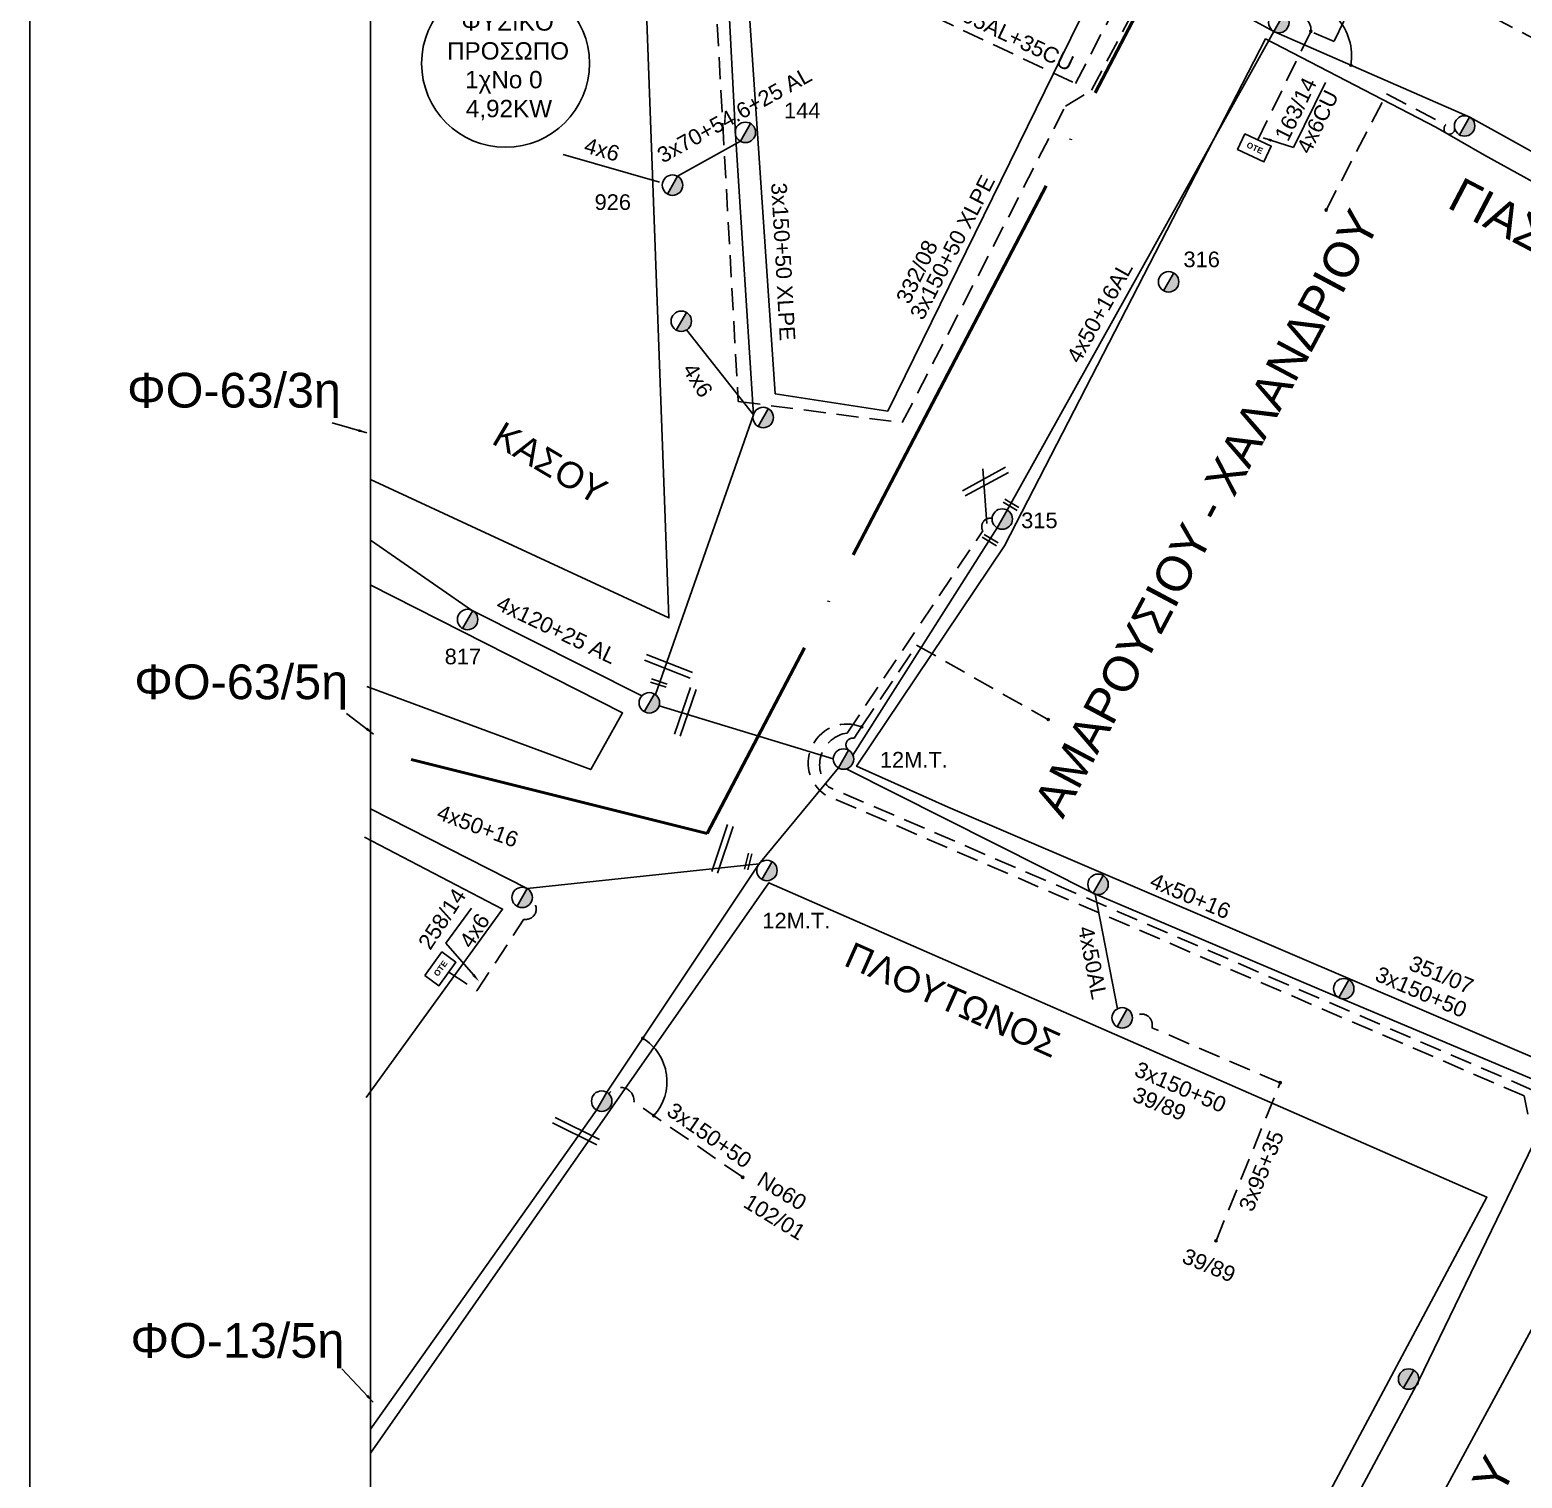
# Model space of a CAD drawing. Header units: millimetres. Extents: x 4998 to 7216, y 1887 to 2914.
# Drawn here: x 4997.9 to 5169.8, y 2149.7 to 2316.6 of the extents above; entities that cross this region are included whole.
import ezdxf
from ezdxf import colors
from ezdxf.entities.mleader import LeaderData, LeaderLine
from ezdxf.enums import TextEntityAlignment as Align
from ezdxf.math import Vec2, Vec3

# ---------------------------------------------------------------- set-up
doc = ezdxf.new("R2010")
doc.units = ezdxf.units.MM
doc.linetypes.add('ACAD_ISO04W100', pattern=[30, 24, -3, 0, -3])
doc.linetypes.add('DASHED', pattern=[19.05, 12.7, -6.35])
for name, color, linetype, lineweight in [('3x150+50', 7, 'Continuous', 30), ('3x150+50 XLPE', 7, 'SYN_LINE', 30), ('3x70+54.6+25 AL', 7, 'SYN_LINE', 30), ('3x95+35', 7, 'Continuous', 30), ('3x95AL+35CU', 7, 'Continuous', 30), ('4x120+25 AL', 7, 'SYN_LINE', 30), ('4x50+16', 7, 'Continuous', 30), ('4x50+16AL', 7, 'Continuous', 30), ('4x50AL', 7, 'Continuous', 30), ('4x6', 7, 'SYN_LINE', 30), ('4x6CU', 7, 'Continuous', 30), ('Υπόβαθρο ΔΕΗ', 7, 'Continuous', 30)]:
    doc.layers.add(name, color=color, linetype=linetype, lineweight=lineweight)
for name, color, linetype in [('Pillar OTE', 7, 'Continuous'), ('text οδών', 7, 'Continuous'), ('text_kalodion', 7, 'Continuous'), ('text_kalodion @ 1', 7, 'Continuous'), ('Άγνωστα', 7, 'Continuous'), ('ΑΓΝΩΣΤΟ ΕΝΑΕΡΙΟ ΚΑΛΩΔΙΟ', 7, 'Continuous'), ('ΑΓΝΩΣΤΟ ΥΠΟΓΕΙΟ ΚΑΛΩΔΙΟ', 7, 'DASHED'), ('Επιγραφές - Σχήματα', 7, 'Continuous'), ('Μηχανική τομή', 7, 'Continuous'), ('Στύλος Ξύλινος', 7, 'Continuous'), ('Στύλος Ξύλινος @ 1', 7, 'Continuous'), ('Στύλος ΦΜ', 7, 'Continuous'), ('Στύλος ΦΜ @ 1', 7, 'Continuous'), ('Συνδέσεις', 7, 'Continuous'), ('Τομή', 7, 'Continuous')]:
    doc.layers.add(name, color=color, linetype=linetype)
doc.styles.add('arial', font='ARIAL.TTF')
doc.styles.get("Standard").update_dxf_attribs({"font": 'ARIAL.TTF'})
doc.linetypes.add('SYN_LINE', pattern='A,0.5,-0.0001,["/\\/\\/\\/",Standard,S=0.1,R=0,X=0,Y=-0.05],-0.25', length=0.7501)
doc.dimstyles.new('ISO-25', dxfattribs={"dimtxt": 2.5, "dimasz": 2.5, "dimexe": 1.25, "dimexo": 0.625, "dimtad": 1, "dimtxsty": 'Standard', "dimcen": 2.5, "dimadec": 0, "dimazin": 0, "dimtfac": 1, "dimtmove": 0, "dimatfit": 3, "dimfxl": 1, "dimarcsym": 0})

# ---------------------------------------------------------------- blocks, each defined once
blk = doc.blocks.new('ΥΠΑΡΧΩΝ ΞΥΛΙΝΟΣ ΣΤΥΛΟΣ')
at = {"layer": 'Στύλος Ξύλινος'}
h = blk.add_hatch(color=7, dxfattribs=at)
h.paths.add_polyline_path([(-2.62, 0, 0.270008), (-1.29, -2.28), (1.3, 2.27, 0.576266)])
h.paths.add_polyline_path([(-1.29, -2.28, 0.574793), (2.62, 0, 0.268822), (1.3, 2.27)])
at = {"layer": 'Στύλος Ξύλινος', "color": 7}
blk.add_line((-1.29, -2.28), (1.3, 2.27), dxfattribs=at)
blk.add_circle((0, 0), 2.62, dxfattribs=at)
at = {"layer": 'Στύλος Ξύλινος', "flags": 4}
for tag, p in [('ΑΡΙΘΜΟΣ', (-4.91, 8.6)), ('ΤΥΠΟΣ', (-4.85, 3.39))]:
    blk.add_attdef(tag, p, '', height=4, dxfattribs=at)
blk = doc.blocks.new('ΥΠΑΡΧΩΝ ΤΣΙΜΕΝΤΕΝΙΟΣ ΣΤΥΛΟΣ')
at = {"layer": 'Στύλος ΦΜ'}
blk.add_hatch(color=7, dxfattribs=at).paths.add_polyline_path([(-1.29, -2.28, 0.574793), (2.62, 0, 0.268822), (1.3, 2.27)])
at = {"layer": 'Στύλος ΦΜ', "color": 7}
blk.add_line((-1.29, -2.28), (1.3, 2.27), dxfattribs=at)
blk.add_circle((0, 0), 2.62, dxfattribs=at)
at = {"layer": 'Στύλος ΦΜ', "flags": 4}
for tag, p in [('ΑΡΙΘΜΟΣ', (-4.68, 8.05)), ('ΤΥΠΟΣ', (-4.91, 3.03))]:
    blk.add_attdef(tag, p, '', height=4, dxfattribs=at)
blk = doc.blocks.new('_ΣΥΝΔΕΣΗ')
at = {"layer": 'Συνδέσεις', "linetype": 'SYN_LINE', "ltscale": 40}
blk.add_hatch(color=256, dxfattribs=at).paths.add_polyline_path([(0.5, -0.01, 1), (-0.5, -0.01, 1)])
at = {"layer": 'Συνδέσεις'}
blk.add_circle((0, -0.01), 0.5, dxfattribs=at)
blk = doc.blocks.new('ΤΟΜΗ')
at = {"layer": 'Τομή', "ltscale": 40}
for p, q in [((-5.68, 0), (17.06, 0)), ((-5.68, -2.77), (17.06, -2.77))]:
    blk.add_line(p, q, dxfattribs=at)
blk = doc.blocks.new('ΜΗΧΑΝΙΚΗ ΤΟΜΗ')
at = {"layer": 'Μηχανική τομή', "ltscale": 40}
for p, q in [((-1.89, 0.78), (5.68, 0.78)), ((-1.89, -0.78), (5.68, -0.78))]:
    blk.add_line(p, q, dxfattribs=at)
blk = doc.blocks.new('PILLAR ΟΤΕ')
at = {"layer": 'Pillar OTE', "ltscale": 40}
blk.add_lwpolyline([(-3.31, 2.02), (3.39, 2.02), (3.39, -1.99), (-3.31, -1.99)], close=True, dxfattribs=at)
at = {"layer": 'Pillar OTE', "insert": (-1.81, 0.71), "char_height": 1.3575, "width": 109.961, "attachment_point": 1}
blk.add_mtext('{\\fArial|b1|i0|c161|p34;OTE}', dxfattribs=at)

msp = doc.modelspace()

# ---------------------------------------------------------------- linework, layer by layer
at = {"lineweight": -3}
msp.add_lwpolyline([(5037.13, 2894.56), (6989.09, 2894.56), (6989.09, 1899.95), (5037.13, 1899.95)], close=True, dxfattribs=at)
at = {"lineweight": -3, "ltscale": 0.2}
msp.add_circle((5052.7, 2312.75), 9.67, dxfattribs=at)
at = {"layer": '3x150+50', "color": 1, "linetype": 'DASHED', "lineweight": -3, "ltscale": 0.2}
for points in [[(5168.82, 2370.16, -0.513433), (5169.08, 2365.48), (5149.6, 2326.92), (5216.84, 2291.65, -0.374739), (5220.2, 2290.23)], [(5141.96, 2195.26), (5127.17, 2201.6, 1.038129), (5124.81, 2202.21, -19.211405)]]:
    msp.add_lwpolyline(points, format="xyb", dxfattribs=at)
at = {"layer": '3x150+50', "color": 5, "linetype": 'DASHED', "lineweight": -3, "ltscale": 0.2}
msp.add_lwpolyline([(5168.24, 2369.03, -0.623568), (5168.19, 2365.93), (5148.41, 2326.79), (5152.52, 2324.52), (5148.16, 2315.27), (5145.48, 2316.44, 0.715182), (5142.94, 2317.75, -0.000452)], format="xyb", dxfattribs=at)
at = {"layer": '3x150+50', "color": 85, "linetype": 'DASHED', "lineweight": -3, "ltscale": 0.2}
msp.add_lwpolyline([(5236.8, 2165.34, -0.688497), (5229.77, 2168.03), (5223.1, 2170.68), (5171.37, 2192.34), (5170.95, 2194.46), (5089.9, 2229.36, -0.606703), (5092.06, 2235.57), (5107.69, 2258.88, -0.651953), (5108.75, 2260.31)], format="xyb", dxfattribs=at)
at = {"layer": '3x150+50', "color": 30, "linetype": 'DASHED', "lineweight": -3, "ltscale": 0.2}
for points in [[(5237.76, 2164.93, -0.662032), (5228.81, 2167.33), (5222.73, 2169.75), (5170.49, 2191.62), (5170.07, 2193.75), (5089.51, 2228.44, -0.896049), (5093.73, 2236.27), (5100.06, 2245.7), (5115.33, 2237.05)], [(5093.73, 2236.27), (5092.86, 2234.96, 0.797625), (5092.22, 2233.6, 12.520929)], [(5080.03, 2184.36), (5067.5, 2193.06, 0.789671), (5064.62, 2193.97, 76.896797)]]:
    msp.add_lwpolyline(points, format="xyb", dxfattribs=at)
at = {"layer": '3x150+50 XLPE', "color": 30, "linetype": 'DASHED', "lineweight": -3, "ltscale": 0.2}
msp.add_lwpolyline([(5055.34, 2343.07, -0.534143), (5061.26, 2342.27), (5069.42, 2351.77), (5075.19, 2351.5), (5079.51, 2273.78), (5098.41, 2271.34), (5117.21, 2307.8), (5120.2, 2309.66), (5126.77, 2321.96, 0.358874), (5126.47, 2323.47, 1.093852)], format="xyb", dxfattribs=at)
at = {"layer": '3x70+54.6+25 AL', "color": 1, "linetype": 'SYN_LINE', "lineweight": -3, "ltscale": 10}
msp.add_lwpolyline([(5079.76, 2303.77), (5072.52, 2299.74)], dxfattribs=at)
at = {"layer": '3x95+35', "color": 1, "linetype": 'DASHED', "lineweight": -3, "ltscale": 0.2}
msp.add_lwpolyline([(5134.56, 2177.04), (5141.96, 2195.26)], dxfattribs=at)
at = {"layer": '3x95AL+35CU', "color": 30, "linetype": 'DASHED', "lineweight": -3, "ltscale": 0.2}
msp.add_lwpolyline([(5102, 2318.18), (5118.37, 2310.43), (5124.71, 2322.59, -0.877526), (5125.07, 2324.76, 25.283681)], format="xyb", dxfattribs=at)
at = {"layer": '4x120+25 AL', "color": 6, "linetype": 'SYN_LINE', "lineweight": -3, "ltscale": 10}
msp.add_lwpolyline([(5068.41, 2239.84), (5048.78, 2249.74), (5037.13, 2257.79)], dxfattribs=at)
at = {"layer": '4x120+25 AL', "color": 30, "linetype": 'SYN_LINE', "lineweight": -3, "ltscale": 20}
msp.add_lwpolyline([(5090.46, 2232.6), (5070.4, 2238.71)], dxfattribs=at)
at = {"layer": '4x50+16', "color": 1, "lineweight": -3, "ltscale": 0.2}
for points in [[(5077.51, 2337.04), (5079.18, 2304.59), (5081.26, 2272.25), (5069.97, 2240)], [(5173.13, 2194.78), (5148.7, 2205.08), (5120.39, 2217.11), (5091.96, 2231.44)]]:
    msp.add_lwpolyline(points, dxfattribs=at)
at = {"layer": '4x50+16', "color": 173, "lineweight": -3, "ltscale": 0.2}
msp.add_lwpolyline([(5081.94, 2220.51), (5055.19, 2217.64), (5037.13, 2226.83)], dxfattribs=at)
at = {"layer": '4x50+16AL', "color": 5, "lineweight": -3, "ltscale": 0.2}
msp.add_lwpolyline([(5141.22, 2316.42), (5110.51, 2261.25)], dxfattribs=at)
at = {"layer": '4x50AL', "color": 1, "lineweight": -3, "ltscale": 0.2}
msp.add_lwpolyline([(5120.64, 2217), (5123.21, 2203.79)], dxfattribs=at)
at = {"layer": '4x6', "color": 1, "linetype": 'SYN_LINE', "lineweight": -3, "ltscale": 15}
for points in [[(5070.43, 2299.07), (5059.35, 2302.23)], [(5081.26, 2272.25), (5073.56, 2282.03)]]:
    msp.add_lwpolyline(points, dxfattribs=at)
at = {"layer": '4x6', "color": 173, "linetype": 'DASHED', "lineweight": -3, "ltscale": 0.2}
msp.add_lwpolyline([(5046.15, 2208.01), (5049.4, 2205.86), (5054.82, 2214.11, 0.80643), (5055.73, 2216.26)], format="xyb", dxfattribs=at)
at = {"layer": '4x6CU', "color": 5, "linetype": 'DASHED', "lineweight": -3, "ltscale": 0.2}
msp.add_lwpolyline([(5145.48, 2316.44), (5139.38, 2303.95)], dxfattribs=at)
at = {"layer": 'ΑΓΝΩΣΤΟ ΕΝΑΕΡΙΟ ΚΑΛΩΔΙΟ', "color": 62, "lineweight": -3, "ltscale": 0.2}
for points in [[(5141.22, 2316.42), (5127.27, 2324.06)], [(5173.54, 2193.12), (5157.9, 2160.88), (5134.43, 2117.06), (5125.14, 2101.42)]]:
    msp.add_lwpolyline(points, dxfattribs=at)
at = {"layer": 'ΑΓΝΩΣΤΟ ΕΝΑΕΡΙΟ ΚΑΛΩΔΙΟ', "color": 27, "lineweight": -3, "ltscale": 0.2}
msp.add_lwpolyline([(5141.22, 2316.42), (5163.79, 2306.56), (5197.86, 2287.65), (5216.54, 2276.21)], dxfattribs=at)
at = {"layer": 'ΑΓΝΩΣΤΟ ΕΝΑΕΡΙΟ ΚΑΛΩΔΙΟ', "color": 30, "lineweight": -3, "ltscale": 0.2}
for points in [[(5092.73, 2233.01), (5109.35, 2259.21)], [(5091.05, 2231.55), (5081.89, 2220.45), (5064.37, 2194.16)]]:
    msp.add_lwpolyline(points, dxfattribs=at)
at = {"layer": 'ΑΓΝΩΣΤΟ ΕΝΑΕΡΙΟ ΚΑΛΩΔΙΟ', "color": 2, "lineweight": -3, "ltscale": 0.2}
msp.add_lwpolyline([(5063.2, 2192.11), (5037.13, 2155.32)], dxfattribs=at)
at = {"layer": 'ΑΓΝΩΣΤΟ ΥΠΟΓΕΙΟ ΚΑΛΩΔΙΟ', "color": 27, "linetype": 'DASHED', "lineweight": -3, "ltscale": 0.2}
msp.add_lwpolyline([(5147.25, 2295.84), (5154.21, 2309.23), (5161.03, 2305.66, 1.612658), (5162.06, 2305.26, 68.704687)], format="xyb", dxfattribs=at)
at = {"layer": 'Επιγραφές - Σχήματα', "lineweight": -3}
msp.add_lwpolyline([(4997.89, 2908.51), (7215.51, 2908.51), (7216.21, 1889.37), (4997.89, 1889.37)], close=True, dxfattribs=at)
at = {"layer": 'Τομή', "lineweight": -3}
msp.add_lwpolyline([(5108.17, 2259.73), (5107.71, 2266.01)], dxfattribs=at)
at = {"layer": 'Υπόβαθρο ΔΕΗ', "color": 1, "linetype": 'ACAD_ISO04W100', "lineweight": 50, "ltscale": 2}
msp.add_lwpolyline([(6875.63, 2894.56), (6877.34, 2846.94), (6789.46, 2728.42), (6770.52, 2707.68), (6735.34, 2642.61), (6643.69, 2588.11), (6538.68, 2544.64), (6459.34, 2483.54), (6366.41, 2440.13), (6240.21, 2423.29), (6175.15, 2420.75), (6157.42, 2411.94), (6117.06, 2377.02), (6097.86, 2354.42), (6056.76, 2253.54), (6013.41, 2177.22), (5914.93, 2205.37), (5712.02, 2301.75), (5516.53, 2394.53), (5477.12, 2307.98), (5198.63, 2458.37), (5075.92, 2223.97), (5041.82, 2232.51)], dxfattribs=at)
at = {"layer": 'Υπόβαθρο ΔΕΗ', "color": 7, "lineweight": -3}
for points in [[(5083.76, 2274.65), (5096.74, 2272.65), (5192.17, 2467.3), (5192.17, 2467.3), (5229.05, 2541.4), (5252.31, 2581.96), (5231.01, 2589.59), (5201.29, 2600.66), (5182.25, 2608.12), (5181.63, 2608.3), (5181.22, 2608.22), (5180.96, 2608.1), (5180.82, 2607.95), (5180.72, 2607.84), (5174.49, 2588.24), (5165.82, 2561.38)], [(5083.76, 2274.65), (5073.9, 2420.15)], [(5037.13, 2264.78), (5071.53, 2248.83), (5068.72, 2324.98), (5037.59, 2339.69)], [(5143.47, 2303.05), (5147.19, 2310.54)], [(5036.72, 2240.95), (5062.52, 2231.35), (5066.19, 2237.89), (5037.1, 2252.66)], [(5036.63, 2193.57), (5052.37, 2215.28), (5036.47, 2223.57)], [(5037.13, 2152.55), (5083.02, 2218.32), (5165.78, 2182.07), (5111.46, 2080.25), (5037.13, 2093.12)]]:
    msp.add_lwpolyline(points, dxfattribs=at)
for points in [[(5159.87, 2305.4), (5165.51, 2302.18), (5215.52, 2274.6), (5173.72, 2197.05), (5103.69, 2227.02), (5093.15, 2231.74), (5110.19, 2257.15), (5140.28, 2315.57)], [(5176.97, 2178.05), (5216.93, 2163.11), (5158.72, 2069.35), (5122.32, 2076.94)]]:
    msp.add_lwpolyline(points, close=True, dxfattribs=at)
at = {"layer": 'Υπόβαθρο ΔΕΗ', "lineweight": -3}
for centre, radius, start, end in [((5143.57, 2313.61), 6.61, 350.7526, 92.9747), ((5065.43, 2195.4), 5.87, 317.9923, 58.2665)]:
    msp.add_arc(centre, radius, start, end, dxfattribs=at)

# ---------------------------------------------------------------- block references
at = {"layer": 'Pillar OTE'}
for p, xscale, yscale, zscale, rotation in [((5138.96, 2303.02), 0.4999999999999999, 0.4999999999999999, 0.4999999999999999, 334.9943260818936), ((5045.19, 2208.37), 0.5, 0.5, 0.5, 53.84245140593159)]:
    msp.add_blockref('PILLAR ΟΤΕ', p, dxfattribs=dict(at, xscale=xscale, yscale=yscale, zscale=zscale, rotation=rotation))
at = {"layer": 'text_kalodion @ 1', "linetype": 'Continuous', "lineweight": -3, "ltscale": 0.2, "xscale": 0.4499999999998904, "yscale": 0.4499999999998904, "zscale": 0.4499999999998904}
msp.add_blockref('ΥΠΑΡΧΩΝ ΤΣΙΜΕΝΤΕΝΙΟΣ ΣΤΥΛΟΣ', (5054.61, 2216.62), dxfattribs=at)
at = {"layer": 'Μηχανική τομή', "lineweight": -3}
for p, xscale, yscale, zscale, rotation in [((5111.34, 2261.63), 0.2499999999999678, 0.2499999999999678, 0.2499999999999678, 148.9316732421502), ((5108.95, 2257.56), 0.2499999999999678, 0.2499999999999678, 0.2499999999999678, 148.9316732421502), ((5070.81, 2241.18), 0.2499999999999678, 0.2499999999999678, 0.2499999999999678, 161.6675012777357), ((5080.55, 2220.31), 0.2499999999999677, 0.2499999999999677, 0.2499999999999677, 76.76918095440216)]:
    msp.add_blockref('ΜΗΧΑΝΙΚΗ ΤΟΜΗ', p, dxfattribs=dict(at, xscale=xscale, yscale=yscale, zscale=zscale, rotation=rotation))
at = {"layer": 'Στύλος Ξύλινος @ 1', "lineweight": -3, "ltscale": 40, "xscale": 0.4499999999998261, "yscale": 0.4499999999998261, "zscale": 0.4499999999998261}
msp.add_blockref('ΥΠΑΡΧΩΝ ΞΥΛΙΝΟΣ ΣΤΥΛΟΣ', (5156.75, 2161.11), dxfattribs=at)
at = {"layer": 'Στύλος ΦΜ @ 1', "lineweight": -3, "ltscale": 40}
for p, xscale, yscale, zscale in [((5141.8, 2317.45), 0.4499999999998434, 0.4499999999998434, 0.4499999999998434), ((5163.2, 2305.54), 0.4499999999998434, 0.4499999999998434, 0.4499999999998434), ((5072.95, 2283.03), 0.4499999999998434, 0.4499999999998434, 0.4499999999998434), ((5082.39, 2271.93), 0.4499999999998434, 0.4499999999998434, 0.4499999999998434), ((5069.27, 2239.05), 0.4499999999998434, 0.4499999999998434, 0.4499999999998434), ((5120.97, 2218.13), 0.4499999999998904, 0.4499999999998904, 0.4499999999998904), ((5149.28, 2206.1), 0.4499999999998904, 0.4499999999998904, 0.4499999999998904), ((5123.75, 2202.74), 0.4499999999998904, 0.4499999999998904, 0.4499999999998904), ((5063.78, 2193.14), 0.4499999999998904, 0.4499999999998904, 0.4499999999998904)]:
    msp.add_blockref('ΥΠΑΡΧΩΝ ΤΣΙΜΕΝΤΕΝΙΟΣ ΣΤΥΛΟΣ', p, dxfattribs=dict(at, xscale=xscale, yscale=yscale, zscale=zscale))
ref = msp.add_blockref('ΥΠΑΡΧΩΝ ΤΣΙΜΕΝΤΕΝΙΟΣ ΣΤΥΛΟΣ', (5080.34, 2304.8), dxfattribs=dict(at, xscale=0.4499999999998434, yscale=0.4499999999998434, zscale=0.4499999999998434))
ref.add_attrib('ΤΥΠΟΣ', '144', (5084.79, 2306.42), dxfattribs={"layer": 'Στύλος ΦΜ', "height": 1.8, "flags": 4})
ref = msp.add_blockref('ΥΠΑΡΧΩΝ ΤΣΙΜΕΝΤΕΝΙΟΣ ΣΤΥΛΟΣ', (5071.94, 2298.72), dxfattribs=dict(at, xscale=0.4499999999998434, yscale=0.4499999999998434, zscale=0.4499999999998434))
ref.add_attrib('ΤΥΠΟΣ', '926', (5062.96, 2295.86), dxfattribs={"layer": 'Στύλος ΦΜ', "height": 1.8, "flags": 4})
ref = msp.add_blockref('ΥΠΑΡΧΩΝ ΤΣΙΜΕΝΤΕΝΙΟΣ ΣΤΥΛΟΣ', (5129.1, 2287.57), dxfattribs=dict(at, xscale=0.4499999999998434, yscale=0.4499999999998434, zscale=0.4499999999998434))
ref.add_attrib('ΤΥΠΟΣ', '316', (5130.81, 2289.26), dxfattribs={"layer": 'Στύλος ΦΜ', "height": 1.8, "flags": 4})
ref = msp.add_blockref('ΥΠΑΡΧΩΝ ΤΣΙΜΕΝΤΕΝΙΟΣ ΣΤΥΛΟΣ', (5109.93, 2260.23), dxfattribs=dict(at, xscale=0.4499999999998434, yscale=0.4499999999998434, zscale=0.4499999999998434))
ref.add_attrib('ΤΥΠΟΣ', '315', (5112.11, 2259.18), dxfattribs={"layer": 'Στύλος ΦΜ', "height": 1.8, "flags": 4})
ref = msp.add_blockref('ΥΠΑΡΧΩΝ ΤΣΙΜΕΝΤΕΝΙΟΣ ΣΤΥΛΟΣ', (5048.33, 2248.65), dxfattribs=dict(at, xscale=0.4499999999998145, yscale=0.4499999999998145, zscale=0.4499999999998145))
ref.add_attrib('ΤΥΠΟΣ', '817', (5045.69, 2243.49), dxfattribs={"layer": 'Στύλος ΦΜ', "height": 1.8, "flags": 4})
ref = msp.add_blockref('ΥΠΑΡΧΩΝ ΤΣΙΜΕΝΤΕΝΙΟΣ ΣΤΥΛΟΣ', (5091.64, 2232.57), dxfattribs=dict(at, xscale=0.4499999999998434, yscale=0.4499999999998434, zscale=0.4499999999998434))
ref.add_attrib('ΤΥΠΟΣ', '12M.T.', (5095.83, 2231.59), dxfattribs={"layer": 'Στύλος ΦΜ', "height": 1.8, "flags": 4})
ref = msp.add_blockref('ΥΠΑΡΧΩΝ ΤΣΙΜΕΝΤΕΝΙΟΣ ΣΤΥΛΟΣ', (5082.82, 2219.73), dxfattribs=dict(at, xscale=0.4499999999998434, yscale=0.4499999999998434, zscale=0.4499999999998434))
ref.add_attrib('ΤΥΠΟΣ', '12M.T.', (5082.29, 2213.05), dxfattribs={"layer": 'Στύλος ΦΜ', "height": 1.8, "flags": 4})
at = {"layer": 'Συνδέσεις', "lineweight": -3, "xscale": 0.25, "yscale": 0.25, "zscale": 0.25}
for p in [(5145.49, 2316.44), (5150.09, 2312.55), (5147.25, 2295.85), (5115.23, 2237.13), (5093.75, 2236.29), (5068.52, 2200.39), (5141.96, 2195.27), (5069.79, 2191.47), (5080.03, 2184.36), (5134.56, 2177.05)]:
    msp.add_blockref('_ΣΥΝΔΕΣΗ', p, dxfattribs=at)
at = {"layer": 'Τομή', "lineweight": -3}
for p, xscale, yscale, zscale, rotation in [((5106.58, 2264.18), 0.2499999999999997, 0.2499999999999997, 0.2499999999999997, 28.59412967969362), ((5070.27, 2244.1), 0.2499999999999996, 0.2499999999999996, 0.2499999999999996, 338.3757888996036), ((5072.63, 2236.78), 0.2499999999999997, 0.2499999999999997, 0.2499999999999997, 71.27935598873732), ((5076.91, 2220.97), 0.2499999999999997, 0.2499999999999997, 0.2499999999999997, 71.27935598873732), ((5061.93, 2188.73), 0.2499999999999997, 0.2499999999999997, 0.2499999999999997, 153.5170200583325)]:
    msp.add_blockref('ΤΟΜΗ', p, dxfattribs=dict(at, xscale=xscale, yscale=yscale, zscale=zscale, rotation=rotation))

# ---------------------------------------------------------------- texts
at = {"layer": 'text οδών', "lineweight": -3}
for s, height, rotation, p in [('ΓΙΑΣΕΜΙΩΝ', 4, 332.3784, (5175.23, 2291.03)), ('ΑΜΑΡΟΥΣΙΟΥ - ΧΑΛΑΝΔΡΙΟΥ', 4, 61.9856, (5133.46, 2260.93)), ('ΚΑΣΟΥ', 3, 329.3686, (5057.84, 2266.68)), ('ΠΛΟΥΤΩΝΟΣ', 3, 336, (5104.22, 2204.83))]:
    msp.add_text(s, height=height, rotation=rotation, dxfattribs=at).set_placement(p, align=Align.MIDDLE_CENTER)
at = {"layer": 'text οδών', "lineweight": -3, "ltscale": 40, "insert": (5145.54, 2113.76), "char_height": 2, "width": 46.7421, "attachment_point": 1, "rotation": 62.668}
msp.add_mtext('{\\H2x;Π.Π. ΓΕΡΜΑΝΟΥ} ', dxfattribs=at)
at = {"layer": 'text_kalodion', "linetype": 'Continuous', "lineweight": -3, "ltscale": 0.2}
for s, rotation, p in [('3x95AL+35CU', 334.6525, (5110.57, 2316.12)), ('3x70+54.6+25 AL', 29.1181, (5079.06, 2306.81)), ('163/14', 63.9437, (5143.73, 2307.48)), ('4x6CU', 63.9437, (5146.26, 2306.02)), ('4x6', 344.0717, (5063.82, 2302.83)), ('3x150+50 XLPE', 273.1836, (5084.7, 2289.89)), ('3x150+50 XLPE', 62.7305, (5104.18, 2291.56)), ('4x50+16AL', 60.8981, (5121.15, 2284.07)), ('4x6', 302.2602, (5074.86, 2276.25)), ('4x120+25 AL', 334.4523, (5058.59, 2247.48)), ('4x50+16', 339.6554, (5049.5, 2224.86)), ('4x50+16', 336.9807, (5131.61, 2216.8)), ('258/14', 56.6723, (5045.38, 2214.15)), ('4x6', 56.6723, (5049.12, 2212.8)), ('4x50AL', 281.0325, (5120.35, 2209.1)), ('3x150+50', 336.7069, (5158.2, 2205.73)), ('3x150+50', 336.8215, (5130.47, 2194.77)), ('3x150+50', 325.2238, (5076.2, 2189.21)), ('3x95+35', 67.8993, (5139.78, 2185.11))]:
    msp.add_text(s, height=1.8, rotation=rotation, dxfattribs=at).set_placement(p, align=Align.MIDDLE_CENTER)
at = {"layer": 'Άγνωστα', "color": 7, "lineweight": -3, "insert": (5097.61, 2285.66), "char_height": 1.8, "width": 4.55191440096314e-14, "attachment_point": 1, "rotation": 64.2264}
msp.add_mtext('332/08', dxfattribs=at)
at = {"layer": 'Επιγραφές - Σχήματα', "insert": (5009.09, 2277.08), "char_height": 4, "width": 15.1545, "attachment_point": 1}
msp.add_mtext('ΦΟ-63/3η', dxfattribs=at)
at = {"layer": 'Επιγραφές - Σχήματα', "lineweight": -3, "char_height": 4, "width": 14.2262, "attachment_point": 1}
for s, insert in [('ΦO-63/5η', (5009.92, 2243.47)), ('ΦO-13/5η', (5009.48, 2167.56))]:
    msp.add_mtext(s, dxfattribs=dict(at, insert=insert))
at = {"layer": 'Υπόβαθρο ΔΕΗ', "lineweight": -3, "char_height": 2, "width": 17.2548, "attachment_point": 1}
for s, insert in [('{\\W8.64836; }ΦΒ \\P{\\W4.42067; }ΦΥΣΙΚΟ \\P{\\W2.28183; }ΠΡΟΣΩΠΟ', (5044.19, 2321.86)), ('{\\W5.64925; }1χΝο 0\\P{\\W5.75643; }4,92KW', (5043.66, 2311.88))]:
    msp.add_mtext(s, dxfattribs=dict(at, insert=insert))
at = {"layer": 'Υπόβαθρο ΔΕΗ', "lineweight": -3, "char_height": 1.8, "width": 9.1232, "attachment_point": 1, "style": 'arial'}
for s, insert, rotation in [('351/07', (5157.31, 2210), 337.7821), ('39/89', (5125.48, 2194.87), 337.7821), ('No60\\P102/01', (5082.46, 2185.12), 328.6191), ('39/89', (5131.18, 2176.25), 337.7821)]:
    msp.add_mtext(s, dxfattribs=dict(at, insert=insert, rotation=rotation))

# ---------------------------------------------------------------- leaders
at = {"layer": 'Επιγραφές - Σχήματα', "ltscale": 40}
for points in [[(5139.99, 2304.18), (5143.47, 2303.05)], [(5036.71, 2270.17), (5032.74, 2271.33)], [(5037.49, 2235.45), (5034.39, 2237.82)], [(5037.44, 2158.46), (5033.83, 2162.29)]]:
    msp.add_leader(points, dimstyle='ISO-25', override={"dimasz": 1, "dimtad": 0}, dxfattribs=at)
at = {"layer": 'Υπόβαθρο ΔΕΗ', "color": 7, "lineweight": -3}
ml = msp.add_multileader_mtext('Standard', dxfattribs=at)
ml.set_content('', color=7)
ml.set_leader_properties()
ml.build(insert=Vec2(0, 0))
ml.multileader.update_dxf_attribs({"dogleg_length": 5, "arrow_head_size": 1})
ctx = ml.context
ctx.base_point, ctx.arrow_head_size, ctx.plane_origin, ctx.plane_x_axis, ctx.plane_y_axis = Vec3(5051.12, 2218.63), 1, Vec3(5049.66, 2206.93), Vec3(-0.587785, -0.809017), Vec3(0.809017, -0.587785)
notes = []
notes.append((ctx, [(0, (1, 1, 0), (5045.83, 2211.35), (0.587785, 0.809017), 5, [(0, [(5049.66, 2206.93)], 0, [])])]))
ctx.mtext.insert, ctx.mtext.text_direction, ctx.mtext.rotation, ctx.mtext.line_spacing_factor, ctx.mtext.flow_direction = Vec3(5051.57, 2215.84), Vec3(-0.587785, -0.809017), 4.08407, 0.75, 5
for ctx, leaders in notes:
    for number, flags, end, landing, length, lines in leaders:
        leader = LeaderData()
        leader.index, (leader.has_last_leader_line, leader.has_dogleg_vector, leader.attachment_direction) = number, flags
        leader.last_leader_point, leader.dogleg_vector, leader.dogleg_length = Vec3(end), Vec3(landing), length
        for number, points, colour, breaks in lines:
            line = LeaderLine()
            line.index, line.vertices, line.color, line.breaks = number, Vec3.list(points), colors.encode_raw_color(colour), breaks
            leader.lines.append(line)
        ctx.leaders.append(leader)

doc.saveas('drawing.dxf')
